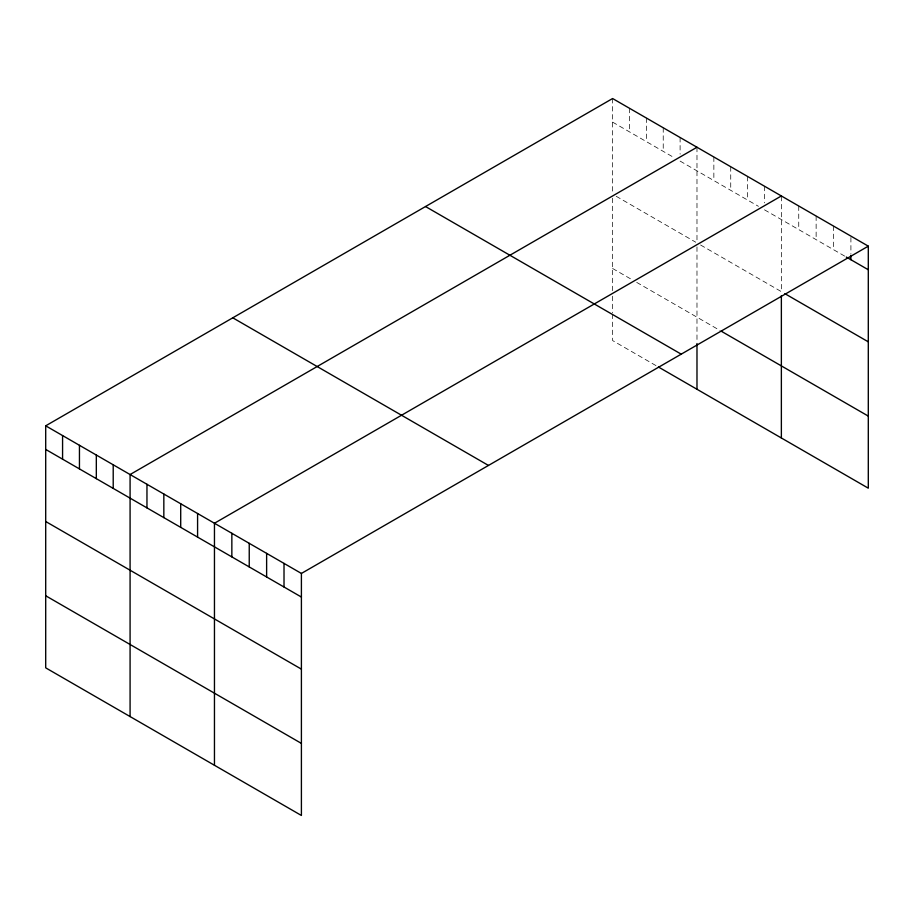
<?xml version="1.0" encoding="UTF-8"?>
<svg xmlns="http://www.w3.org/2000/svg" width="914" height="914" viewBox="0 0 914 914"><rect width="100%" height="100%" fill="white"/><g stroke="black" fill="none" stroke-linecap="round" stroke-linejoin="round"><path stroke-width="0.69" stroke-dasharray="4.57 3.43" d="M612.597 122.122L674.075 157.619M680.107 161.093L758.46 206.335M764.481 209.82L845.119 256.366M616.219 196.293L695.771 242.221M700.592 245.009L781.367 291.635L781.367 195.962M612.597 268.476L631.882 279.604M636.704 282.392L719.889 330.411M656.001 365.611L612.597 340.556L612.597 314.21M850.911 237.503L850.911 254.161M833.522 226.078L833.522 249.671M816.133 216.035L816.133 239.639M798.745 205.993L798.745 229.597M764.481 186.216L764.481 202.874M747.606 176.471L747.606 200.075M730.732 166.725L730.732 190.329M713.857 156.98L713.857 180.584M696.982 147.245L696.982 241.536M696.982 246.906L696.982 342.144M680.107 137.5L680.107 154.158M663.233 127.754L663.233 151.358M646.358 118.009L646.358 141.613M629.472 108.263L629.472 131.867M612.597 98.529L612.597 192.82M612.597 198.189L612.597 290.652M612.597 296.193L612.597 312.828"/><path stroke-width="1.37" d="M45.7 425.821L301.403 573.444L301.403 815.471L45.7 667.848L45.7 425.821L612.597 98.529L868.3 246.152L868.3 488.179L658.411 366.994M696.982 147.245L130.085 474.537L130.085 716.565M781.367 195.962L214.459 523.254L214.459 765.281M301.403 573.444L868.3 246.152M846.273 257.04L868.3 269.756M784.84 293.645L868.3 341.836M721.089 331.108L868.3 416.099M425.524 206.53L681.227 354.164M232.773 317.809L488.476 465.443M45.7 449.425L301.403 597.048M45.7 521.506L301.403 669.128M45.7 595.768L301.403 743.39M850.911 255.543L850.911 259.713M781.367 295.622L781.367 437.989M696.982 343.527L696.982 389.273M284.014 563.412L284.014 587.005M266.625 553.37L266.625 576.974M249.236 543.327L249.236 566.931M231.848 533.296L231.848 556.889M197.584 513.508L197.584 537.112M180.709 503.763L180.709 527.367M163.835 494.028L163.835 517.621M146.96 484.283L146.96 507.887M113.21 464.792L113.21 488.396M96.324 455.046L96.324 478.65M79.449 445.312L79.449 468.905M62.575 435.567L62.575 459.159"/></g></svg>
